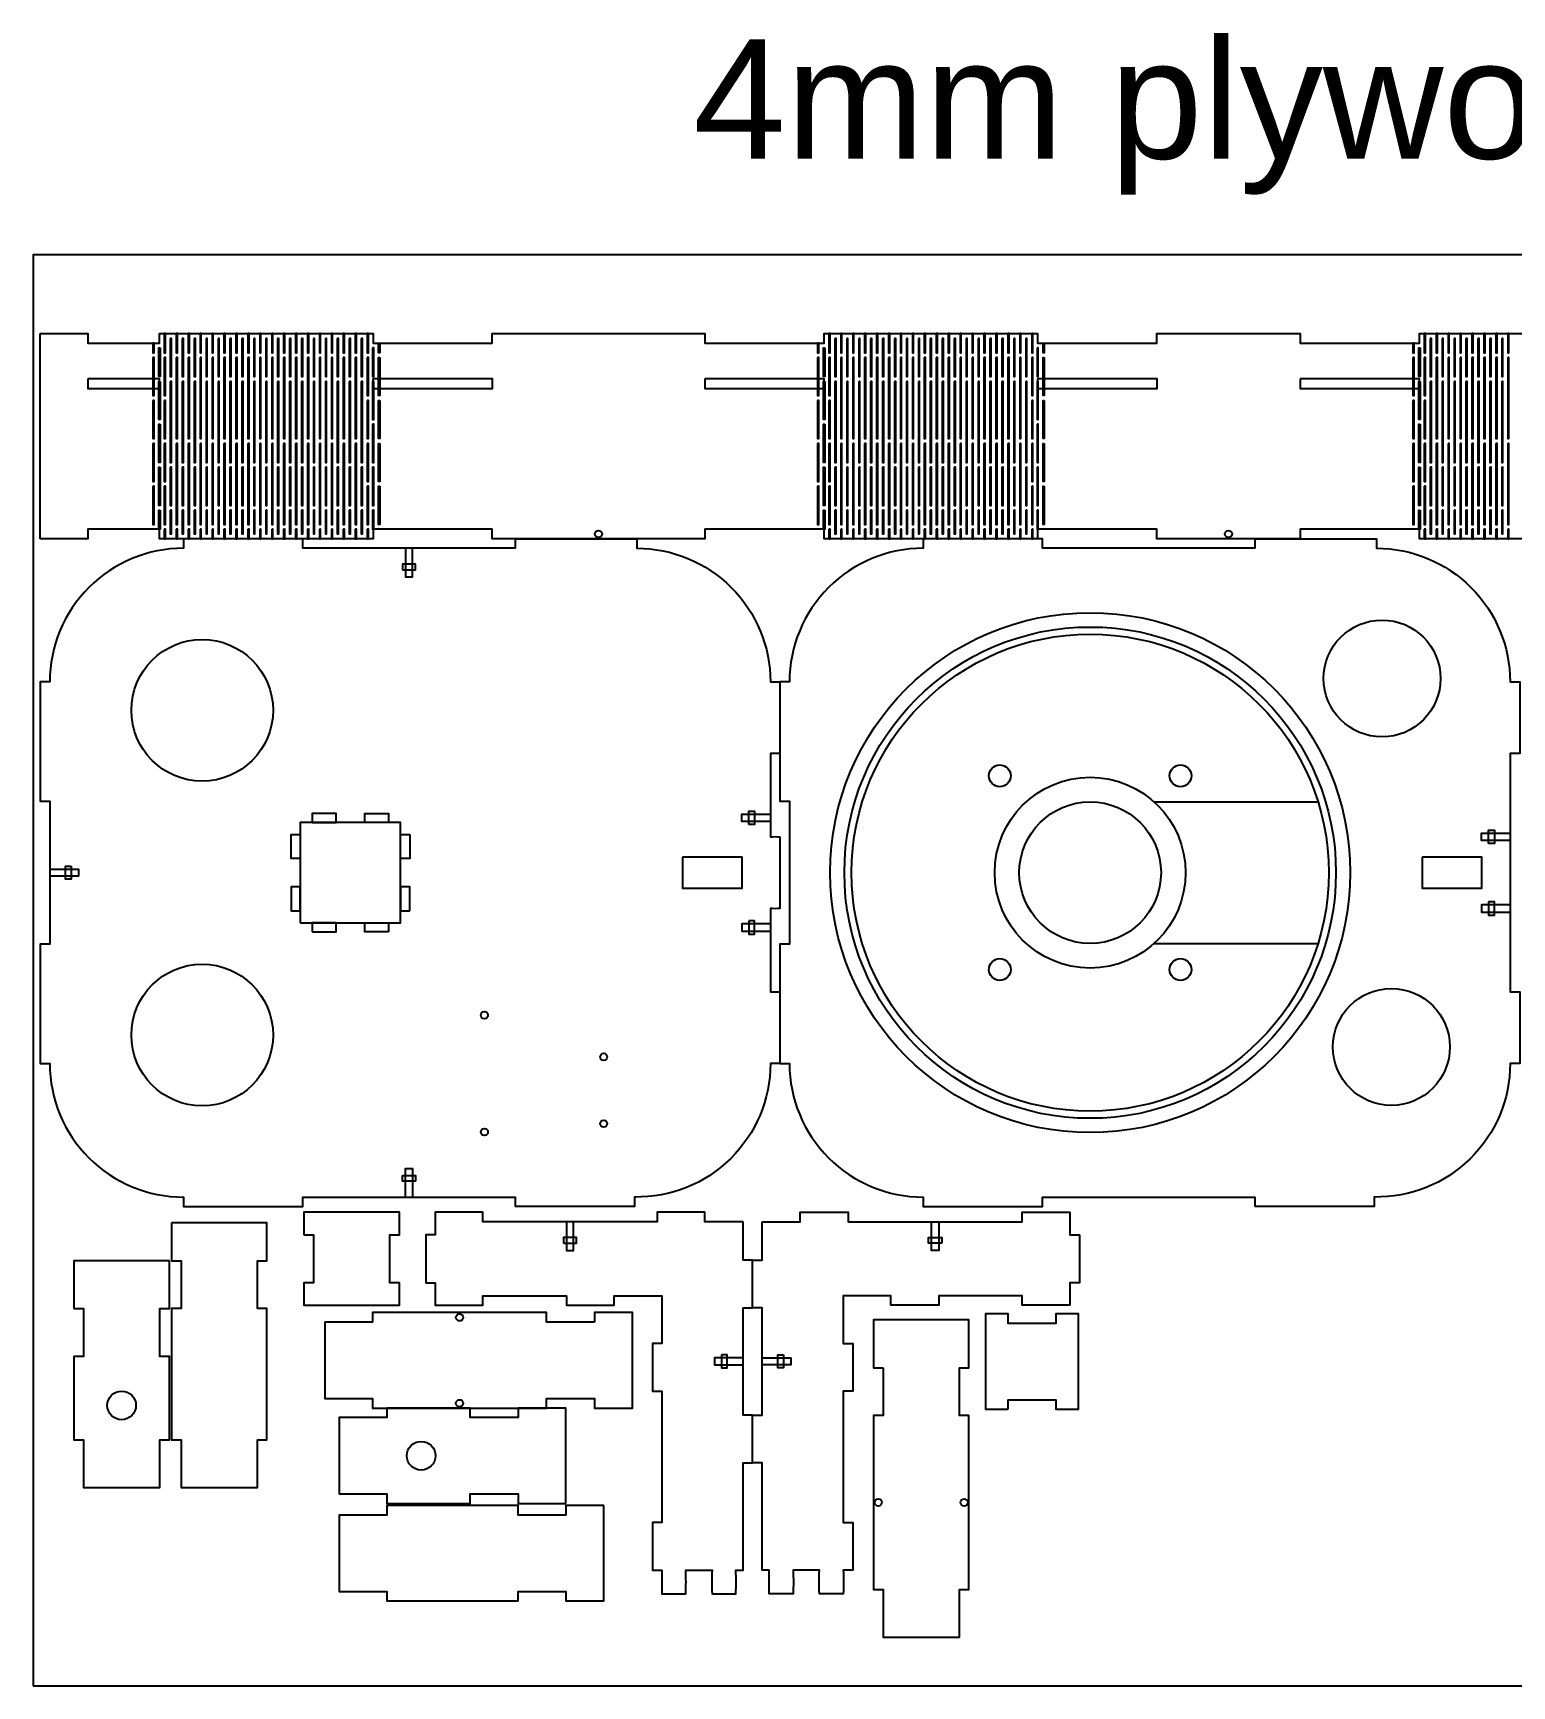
# Model space of a CAD drawing. Header units: millimetres. Extents: x 0 to 1680, y 0 to 693.
# Drawn here: x 0 to 620, y 0 to 693 of the extents above; entities that cross this region are included whole.
import ezdxf

# ---------------------------------------------------------------- set-up
doc = ezdxf.new("R2010")
doc.units = ezdxf.units.MM
doc.header["$MEASUREMENT"] = 0
for name, color, linetype, true_color in [('bendigPattern', 4, 'Continuous', 0x00ffff), ('Cut', 1, 'Continuous', 0xff0000), ('innerCut', 7, 'Continuous', 0xffffff), ('lightCut', 5, 'Continuous', 0x0000ff)]:
    doc.layers.add(name, color=color, linetype=linetype, true_color=true_color)

msp = doc.modelspace()

# ---------------------------------------------------------------- linework, layer by layer
at = {"layer": 'bendigPattern'}
for points in [[(50.25, 562.98), (50.25, 558.98), (50.75, 558.98), (50.75, 562.98)], [(55, 566.98), (55, 558.98), (55.5, 558.98), (55.5, 566.98)], [(57.5, 564.98), (57.5, 548.98), (58, 548.98), (58, 564.98)], [(60, 566.98), (60, 558.98), (60.5, 558.98), (60.5, 566.98)], [(62.5, 564.98), (62.5, 548.98), (63, 548.98), (63, 564.98)], [(65, 566.98), (65, 558.98), (65.5, 558.98), (65.5, 566.98)], [(67.5, 564.98), (67.5, 548.98), (68, 548.98), (68, 564.98)], [(70, 566.98), (70, 558.98), (70.5, 558.98), (70.5, 566.98)], [(72.5, 564.98), (72.5, 548.98), (73, 548.98), (73, 564.98)], [(75, 566.98), (75, 558.98), (75.5, 558.98), (75.5, 566.98)], [(77.5, 564.98), (77.5, 548.98), (78, 548.98), (78, 564.98)], [(80, 566.98), (80, 558.98), (80.5, 558.98), (80.5, 566.98)], [(82.5, 564.98), (82.5, 548.98), (83, 548.98), (83, 564.98)], [(85, 566.98), (85, 558.98), (85.5, 558.98), (85.5, 566.98)], [(87.5, 564.98), (87.5, 548.98), (88, 548.98), (88, 564.98)], [(90, 566.98), (90, 558.98), (90.5, 558.98), (90.5, 566.98)], [(92.5, 564.98), (92.5, 548.98), (93, 548.98), (93, 564.98)], [(95, 566.98), (95, 558.98), (95.5, 558.98), (95.5, 566.98)], [(97.5, 564.98), (97.5, 548.98), (98, 548.98), (98, 564.98)], [(100, 566.98), (100, 558.98), (100.5, 558.98), (100.5, 566.98)], [(102.5, 564.98), (102.5, 548.98), (103, 548.98), (103, 564.98)], [(105, 566.98), (105, 558.98), (105.5, 558.98), (105.5, 566.98)], [(107.5, 564.98), (107.5, 548.98), (108, 548.98), (108, 564.98)], [(110, 566.98), (110, 558.98), (110.5, 558.98), (110.5, 566.98)], [(112.5, 564.98), (112.5, 548.98), (113, 548.98), (113, 564.98)], [(115, 566.98), (115, 558.98), (115.5, 558.98), (115.5, 566.98)], [(117.5, 564.98), (117.5, 548.98), (118, 548.98), (118, 564.98)], [(120, 566.98), (120, 558.98), (120.5, 558.98), (120.5, 566.98)], [(122.5, 564.98), (122.5, 548.98), (123, 548.98), (123, 564.98)], [(125, 566.98), (125, 558.98), (125.5, 558.98), (125.5, 566.98)], [(127.5, 564.98), (127.5, 548.98), (128, 548.98), (128, 564.98)], [(130, 566.98), (130, 558.98), (130.5, 558.98), (130.5, 566.98)], [(132.5, 564.98), (132.5, 548.98), (133, 548.98), (133, 564.98)], [(135, 566.98), (135, 558.98), (135.5, 558.98), (135.5, 566.98)], [(137.5, 564.98), (137.5, 548.98), (138, 548.98), (138, 564.98)], [(140, 566.98), (140, 558.98), (140.5, 558.98), (140.5, 566.98)], [(145.25, 562.98), (145.25, 558.98), (144.75, 558.98), (144.75, 562.98)], [(328.75, 562.98), (328.75, 558.98), (329.25, 558.98), (329.25, 562.98)], [(333.5, 566.98), (333.5, 558.98), (334, 558.98), (334, 566.98)], [(336, 564.98), (336, 548.98), (336.5, 548.98), (336.5, 564.98)], [(338.5, 566.98), (338.5, 558.98), (339, 558.98), (339, 566.98)], [(341, 564.98), (341, 548.98), (341.5, 548.98), (341.5, 564.98)], [(343.5, 566.98), (343.5, 558.98), (344, 558.98), (344, 566.98)], [(346, 564.98), (346, 548.98), (346.5, 548.98), (346.5, 564.98)], [(348.5, 566.98), (348.5, 558.98), (349, 558.98), (349, 566.98)], [(351, 564.98), (351, 548.98), (351.5, 548.98), (351.5, 564.98)], [(353.5, 566.98), (353.5, 558.98), (354, 558.98), (354, 566.98)], [(356, 564.98), (356, 548.98), (356.5, 548.98), (356.5, 564.98)], [(358.5, 566.98), (358.5, 558.98), (359, 558.98), (359, 566.98)], [(361, 564.98), (361, 548.98), (361.5, 548.98), (361.5, 564.98)], [(363.5, 566.98), (363.5, 558.98), (364, 558.98), (364, 566.98)], [(366, 564.98), (366, 548.98), (366.5, 548.98), (366.5, 564.98)], [(368.5, 566.98), (368.5, 558.98), (369, 558.98), (369, 566.98)], [(371, 564.98), (371, 548.98), (371.5, 548.98), (371.5, 564.98)], [(373.5, 566.98), (373.5, 558.98), (374, 558.98), (374, 566.98)], [(376, 564.98), (376, 548.98), (376.5, 548.98), (376.5, 564.98)], [(378.5, 566.98), (378.5, 558.98), (379, 558.98), (379, 566.98)], [(381, 564.98), (381, 548.98), (381.5, 548.98), (381.5, 564.98)], [(383.5, 566.98), (383.5, 558.98), (384, 558.98), (384, 566.98)], [(386, 564.98), (386, 548.98), (386.5, 548.98), (386.5, 564.98)], [(388.5, 566.98), (388.5, 558.98), (389, 558.98), (389, 566.98)], [(391, 564.98), (391, 548.98), (391.5, 548.98), (391.5, 564.98)], [(393.5, 566.98), (393.5, 558.98), (394, 558.98), (394, 566.98)], [(396, 564.98), (396, 548.98), (396.5, 548.98), (396.5, 564.98)], [(398.5, 566.98), (398.5, 558.98), (399, 558.98), (399, 566.98)], [(401, 564.98), (401, 548.98), (401.5, 548.98), (401.5, 564.98)], [(403.5, 566.98), (403.5, 558.98), (404, 558.98), (404, 566.98)], [(406, 564.98), (406, 548.98), (406.5, 548.98), (406.5, 564.98)], [(408.5, 566.98), (408.5, 558.98), (409, 558.98), (409, 566.98)], [(411, 564.98), (411, 548.98), (411.5, 548.98), (411.5, 564.98)], [(413.5, 566.98), (413.5, 558.98), (414, 558.98), (414, 566.98)], [(416, 564.98), (416, 548.98), (416.5, 548.98), (416.5, 564.98)], [(418.5, 566.98), (418.5, 558.98), (419, 558.98), (419, 566.98)], [(423.75, 562.98), (423.75, 558.98), (423.25, 558.98), (423.25, 562.98)], [(578.25, 562.98), (578.25, 558.98), (578.75, 558.98), (578.75, 562.98)], [(583, 566.98), (583, 558.98), (583.5, 558.98), (583.5, 566.98)], [(585.5, 564.98), (585.5, 548.98), (586, 548.98), (586, 564.98)], [(588, 566.98), (588, 558.98), (588.5, 558.98), (588.5, 566.98)], [(590.5, 564.98), (590.5, 548.98), (591, 548.98), (591, 564.98)], [(593, 566.98), (593, 558.98), (593.5, 558.98), (593.5, 566.98)], [(595.5, 564.98), (595.5, 548.98), (596, 548.98), (596, 564.98)], [(598, 566.98), (598, 558.98), (598.5, 558.98), (598.5, 566.98)], [(600.5, 564.98), (600.5, 548.98), (601, 548.98), (601, 564.98)], [(603, 566.98), (603, 558.98), (603.5, 558.98), (603.5, 566.98)], [(605.5, 564.98), (605.5, 548.98), (606, 548.98), (606, 564.98)], [(608, 566.98), (608, 558.98), (608.5, 558.98), (608.5, 566.98)], [(610.5, 564.98), (610.5, 548.98), (611, 548.98), (611, 564.98)], [(613, 566.98), (613, 558.98), (613.5, 558.98), (613.5, 566.98)], [(615.5, 564.98), (615.5, 548.98), (616, 548.98), (616, 564.98)], [(618, 566.98), (618, 558.98), (618.5, 558.98), (618.5, 566.98)], [(50.25, 556.98), (50.25, 540.98), (50.75, 540.98), (50.75, 556.98)], [(53.25, 560.98), (53.25, 548.98), (52.75, 548.98), (52.75, 560.98)], [(55, 556.98), (55, 540.98), (55.5, 540.98), (55.5, 556.98)], [(60, 556.98), (60, 538.98), (60.5, 538.98), (60.5, 556.98)], [(65, 556.98), (65, 538.98), (65.5, 538.98), (65.5, 556.98)], [(70, 556.98), (70, 538.98), (70.5, 538.98), (70.5, 556.98)], [(75, 556.98), (75, 538.98), (75.5, 538.98), (75.5, 556.98)], [(80, 556.98), (80, 538.98), (80.5, 538.98), (80.5, 556.98)], [(85, 556.98), (85, 538.98), (85.5, 538.98), (85.5, 556.98)], [(90, 556.98), (90, 538.98), (90.5, 538.98), (90.5, 556.98)], [(95, 556.98), (95, 538.98), (95.5, 538.98), (95.5, 556.98)], [(100, 556.98), (100, 538.98), (100.5, 538.98), (100.5, 556.98)], [(105, 556.98), (105, 538.98), (105.5, 538.98), (105.5, 556.98)], [(110, 556.98), (110, 538.98), (110.5, 538.98), (110.5, 556.98)], [(115, 556.98), (115, 538.98), (115.5, 538.98), (115.5, 556.98)], [(120, 556.98), (120, 538.98), (120.5, 538.98), (120.5, 556.98)], [(125, 556.98), (125, 538.98), (125.5, 538.98), (125.5, 556.98)], [(130, 556.98), (130, 538.98), (130.5, 538.98), (130.5, 556.98)], [(135, 556.98), (135, 538.98), (135.5, 538.98), (135.5, 556.98)], [(140, 556.98), (140, 540.98), (140.5, 540.98), (140.5, 556.98)], [(142.25, 560.98), (142.25, 548.98), (142.75, 548.98), (142.75, 560.98)], [(145.25, 556.98), (145.25, 540.98), (144.75, 540.98), (144.75, 556.98)], [(328.75, 556.98), (328.75, 540.98), (329.25, 540.98), (329.25, 556.98)], [(331.75, 560.98), (331.75, 548.98), (331.25, 548.98), (331.25, 560.98)], [(333.5, 556.98), (333.5, 540.98), (334, 540.98), (334, 556.98)], [(338.5, 556.98), (338.5, 538.98), (339, 538.98), (339, 556.98)], [(343.5, 556.98), (343.5, 538.98), (344, 538.98), (344, 556.98)], [(348.5, 556.98), (348.5, 538.98), (349, 538.98), (349, 556.98)], [(353.5, 556.98), (353.5, 538.98), (354, 538.98), (354, 556.98)], [(358.5, 556.98), (358.5, 538.98), (359, 538.98), (359, 556.98)], [(363.5, 556.98), (363.5, 538.98), (364, 538.98), (364, 556.98)], [(368.5, 556.98), (368.5, 538.98), (369, 538.98), (369, 556.98)], [(373.5, 556.98), (373.5, 538.98), (374, 538.98), (374, 556.98)], [(378.5, 556.98), (378.5, 538.98), (379, 538.98), (379, 556.98)], [(383.5, 556.98), (383.5, 538.98), (384, 538.98), (384, 556.98)], [(388.5, 556.98), (388.5, 538.98), (389, 538.98), (389, 556.98)], [(393.5, 556.98), (393.5, 538.98), (394, 538.98), (394, 556.98)], [(398.5, 556.98), (398.5, 538.98), (399, 538.98), (399, 556.98)], [(403.5, 556.98), (403.5, 538.98), (404, 538.98), (404, 556.98)], [(408.5, 556.98), (408.5, 538.98), (409, 538.98), (409, 556.98)], [(413.5, 556.98), (413.5, 538.98), (414, 538.98), (414, 556.98)], [(418.5, 556.98), (418.5, 540.98), (419, 540.98), (419, 556.98)], [(420.75, 560.98), (420.75, 548.98), (421.25, 548.98), (421.25, 560.98)], [(423.75, 556.98), (423.75, 540.98), (423.25, 540.98), (423.25, 556.98)], [(578.25, 556.98), (578.25, 540.98), (578.75, 540.98), (578.75, 556.98)], [(581.25, 560.98), (581.25, 548.98), (580.75, 548.98), (580.75, 560.98)], [(583, 556.98), (583, 540.98), (583.5, 540.98), (583.5, 556.98)], [(588, 556.98), (588, 538.98), (588.5, 538.98), (588.5, 556.98)], [(593, 556.98), (593, 538.98), (593.5, 538.98), (593.5, 556.98)], [(598, 556.98), (598, 538.98), (598.5, 538.98), (598.5, 556.98)], [(603, 556.98), (603, 538.98), (603.5, 538.98), (603.5, 556.98)], [(608, 556.98), (608, 538.98), (608.5, 538.98), (608.5, 556.98)], [(613, 556.98), (613, 538.98), (613.5, 538.98), (613.5, 556.98)], [(618, 556.98), (618, 538.98), (618.5, 538.98), (618.5, 556.98)], [(53.25, 546.98), (53.25, 530.98), (52.75, 530.98), (52.75, 546.98)], [(57.5, 546.98), (57.5, 530.98), (58, 530.98), (58, 546.98)], [(62.5, 546.98), (62.5, 530.98), (63, 530.98), (63, 546.98)], [(67.5, 546.98), (67.5, 530.98), (68, 530.98), (68, 546.98)], [(72.5, 546.98), (72.5, 530.98), (73, 530.98), (73, 546.98)], [(77.5, 546.98), (77.5, 530.98), (78, 530.98), (78, 546.98)], [(82.5, 546.98), (82.5, 530.98), (83, 530.98), (83, 546.98)], [(87.5, 546.98), (87.5, 530.98), (88, 530.98), (88, 546.98)], [(92.5, 546.98), (92.5, 530.98), (93, 530.98), (93, 546.98)], [(97.5, 546.98), (97.5, 530.98), (98, 530.98), (98, 546.98)], [(102.5, 546.98), (102.5, 530.98), (103, 530.98), (103, 546.98)], [(107.5, 546.98), (107.5, 530.98), (108, 530.98), (108, 546.98)], [(112.5, 546.98), (112.5, 530.98), (113, 530.98), (113, 546.98)], [(117.5, 546.98), (117.5, 530.98), (118, 530.98), (118, 546.98)], [(122.5, 546.98), (122.5, 530.98), (123, 530.98), (123, 546.98)], [(127.5, 546.98), (127.5, 530.98), (128, 530.98), (128, 546.98)], [(132.5, 546.98), (132.5, 530.98), (133, 530.98), (133, 546.98)], [(137.5, 546.98), (137.5, 530.98), (138, 530.98), (138, 546.98)], [(142.25, 546.98), (142.25, 530.98), (142.75, 530.98), (142.75, 546.98)], [(331.75, 546.98), (331.75, 530.98), (331.25, 530.98), (331.25, 546.98)], [(336, 546.98), (336, 530.98), (336.5, 530.98), (336.5, 546.98)], [(341, 546.98), (341, 530.98), (341.5, 530.98), (341.5, 546.98)], [(346, 546.98), (346, 530.98), (346.5, 530.98), (346.5, 546.98)], [(351, 546.98), (351, 530.98), (351.5, 530.98), (351.5, 546.98)], [(356, 546.98), (356, 530.98), (356.5, 530.98), (356.5, 546.98)], [(361, 546.98), (361, 530.98), (361.5, 530.98), (361.5, 546.98)], [(366, 546.98), (366, 530.98), (366.5, 530.98), (366.5, 546.98)], [(371, 546.98), (371, 530.98), (371.5, 530.98), (371.5, 546.98)], [(376, 546.98), (376, 530.98), (376.5, 530.98), (376.5, 546.98)], [(381, 546.98), (381, 530.98), (381.5, 530.98), (381.5, 546.98)], [(386, 546.98), (386, 530.98), (386.5, 530.98), (386.5, 546.98)], [(391, 546.98), (391, 530.98), (391.5, 530.98), (391.5, 546.98)], [(396, 546.98), (396, 530.98), (396.5, 530.98), (396.5, 546.98)], [(401, 546.98), (401, 530.98), (401.5, 530.98), (401.5, 546.98)], [(406, 546.98), (406, 530.98), (406.5, 530.98), (406.5, 546.98)], [(411, 546.98), (411, 530.98), (411.5, 530.98), (411.5, 546.98)], [(416, 546.98), (416, 530.98), (416.5, 530.98), (416.5, 546.98)], [(420.75, 546.98), (420.75, 530.98), (421.25, 530.98), (421.25, 546.98)], [(581.25, 546.98), (581.25, 530.98), (580.75, 530.98), (580.75, 546.98)], [(585.5, 546.98), (585.5, 530.98), (586, 530.98), (586, 546.98)], [(590.5, 546.98), (590.5, 530.98), (591, 530.98), (591, 546.98)], [(595.5, 546.98), (595.5, 530.98), (596, 530.98), (596, 546.98)], [(600.5, 546.98), (600.5, 530.98), (601, 530.98), (601, 546.98)], [(605.5, 546.98), (605.5, 530.98), (606, 530.98), (606, 546.98)], [(610.5, 546.98), (610.5, 530.98), (611, 530.98), (611, 546.98)], [(615.5, 546.98), (615.5, 530.98), (616, 530.98), (616, 546.98)], [(50.25, 538.98), (50.25, 522.98), (50.75, 522.98), (50.75, 538.98)], [(55, 538.98), (55, 522.98), (55.5, 522.98), (55.5, 538.98)], [(60, 538.98), (60, 522.98), (60.5, 522.98), (60.5, 538.98)], [(65, 538.98), (65, 522.98), (65.5, 522.98), (65.5, 538.98)], [(70, 538.98), (70, 522.98), (70.5, 522.98), (70.5, 538.98)], [(75, 538.98), (75, 522.98), (75.5, 522.98), (75.5, 538.98)], [(80, 538.98), (80, 522.98), (80.5, 522.98), (80.5, 538.98)], [(85, 538.98), (85, 522.98), (85.5, 522.98), (85.5, 538.98)], [(90, 538.98), (90, 522.98), (90.5, 522.98), (90.5, 538.98)], [(95, 538.98), (95, 522.98), (95.5, 522.98), (95.5, 538.98)], [(100, 538.98), (100, 522.98), (100.5, 522.98), (100.5, 538.98)], [(105, 538.98), (105, 522.98), (105.5, 522.98), (105.5, 538.98)], [(110, 538.98), (110, 522.98), (110.5, 522.98), (110.5, 538.98)], [(115, 538.98), (115, 522.98), (115.5, 522.98), (115.5, 538.98)], [(120, 538.98), (120, 522.98), (120.5, 522.98), (120.5, 538.98)], [(125, 538.98), (125, 522.98), (125.5, 522.98), (125.5, 538.98)], [(130, 538.98), (130, 522.98), (130.5, 522.98), (130.5, 538.98)], [(135, 538.98), (135, 522.98), (135.5, 522.98), (135.5, 538.98)], [(140, 538.98), (140, 522.98), (140.5, 522.98), (140.5, 538.98)], [(145.25, 538.98), (145.25, 522.98), (144.75, 522.98), (144.75, 538.98)], [(328.75, 538.98), (328.75, 522.98), (329.25, 522.98), (329.25, 538.98)], [(333.5, 538.98), (333.5, 522.98), (334, 522.98), (334, 538.98)], [(338.5, 538.98), (338.5, 522.98), (339, 522.98), (339, 538.98)], [(343.5, 538.98), (343.5, 522.98), (344, 522.98), (344, 538.98)], [(348.5, 538.98), (348.5, 522.98), (349, 522.98), (349, 538.98)], [(353.5, 538.98), (353.5, 522.98), (354, 522.98), (354, 538.98)], [(358.5, 538.98), (358.5, 522.98), (359, 522.98), (359, 538.98)], [(363.5, 538.98), (363.5, 522.98), (364, 522.98), (364, 538.98)], [(368.5, 538.98), (368.5, 522.98), (369, 522.98), (369, 538.98)], [(373.5, 538.98), (373.5, 522.98), (374, 522.98), (374, 538.98)], [(378.5, 538.98), (378.5, 522.98), (379, 522.98), (379, 538.98)], [(383.5, 538.98), (383.5, 522.98), (384, 522.98), (384, 538.98)], [(388.5, 538.98), (388.5, 522.98), (389, 522.98), (389, 538.98)], [(393.5, 538.98), (393.5, 522.98), (394, 522.98), (394, 538.98)], [(398.5, 538.98), (398.5, 522.98), (399, 522.98), (399, 538.98)], [(403.5, 538.98), (403.5, 522.98), (404, 522.98), (404, 538.98)], [(408.5, 538.98), (408.5, 522.98), (409, 522.98), (409, 538.98)], [(413.5, 538.98), (413.5, 522.98), (414, 522.98), (414, 538.98)], [(418.5, 538.98), (418.5, 522.98), (419, 522.98), (419, 538.98)], [(423.75, 538.98), (423.75, 522.98), (423.25, 522.98), (423.25, 538.98)], [(578.25, 538.98), (578.25, 522.98), (578.75, 522.98), (578.75, 538.98)], [(583, 538.98), (583, 522.98), (583.5, 522.98), (583.5, 538.98)], [(588, 538.98), (588, 522.98), (588.5, 522.98), (588.5, 538.98)], [(593, 538.98), (593, 522.98), (593.5, 522.98), (593.5, 538.98)], [(598, 538.98), (598, 522.98), (598.5, 522.98), (598.5, 538.98)], [(603, 538.98), (603, 522.98), (603.5, 522.98), (603.5, 538.98)], [(608, 538.98), (608, 522.98), (608.5, 522.98), (608.5, 538.98)], [(613, 538.98), (613, 522.98), (613.5, 522.98), (613.5, 538.98)], [(618, 538.98), (618, 522.98), (618.5, 522.98), (618.5, 538.98)], [(53.25, 528.98), (53.25, 512.98), (52.75, 512.98), (52.75, 528.98)], [(57.5, 530.98), (57.5, 512.98), (58, 512.98), (58, 530.98)], [(62.5, 530.98), (62.5, 512.98), (63, 512.98), (63, 530.98)], [(67.5, 530.98), (67.5, 512.98), (68, 512.98), (68, 530.98)], [(72.5, 530.98), (72.5, 512.98), (73, 512.98), (73, 530.98)], [(77.5, 530.98), (77.5, 512.98), (78, 512.98), (78, 530.98)], [(82.5, 530.98), (82.5, 512.98), (83, 512.98), (83, 530.98)], [(87.5, 530.98), (87.5, 512.98), (88, 512.98), (88, 530.98)], [(92.5, 530.98), (92.5, 512.98), (93, 512.98), (93, 530.98)], [(97.5, 530.98), (97.5, 512.98), (98, 512.98), (98, 530.98)], [(102.5, 530.98), (102.5, 512.98), (103, 512.98), (103, 530.98)], [(107.5, 530.98), (107.5, 512.98), (108, 512.98), (108, 530.98)], [(112.5, 530.98), (112.5, 512.98), (113, 512.98), (113, 530.98)], [(117.5, 530.98), (117.5, 512.98), (118, 512.98), (118, 530.98)], [(122.5, 530.98), (122.5, 512.98), (123, 512.98), (123, 530.98)], [(127.5, 530.98), (127.5, 512.98), (128, 512.98), (128, 530.98)], [(132.5, 530.98), (132.5, 512.98), (133, 512.98), (133, 530.98)], [(137.5, 530.98), (137.5, 512.98), (138, 512.98), (138, 530.98)], [(142.25, 528.98), (142.25, 512.98), (142.75, 512.98), (142.75, 528.98)], [(331.75, 528.98), (331.75, 512.98), (331.25, 512.98), (331.25, 528.98)], [(336, 530.98), (336, 512.98), (336.5, 512.98), (336.5, 530.98)], [(341, 530.98), (341, 512.98), (341.5, 512.98), (341.5, 530.98)], [(346, 530.98), (346, 512.98), (346.5, 512.98), (346.5, 530.98)], [(351, 530.98), (351, 512.98), (351.5, 512.98), (351.5, 530.98)], [(356, 530.98), (356, 512.98), (356.5, 512.98), (356.5, 530.98)], [(361, 530.98), (361, 512.98), (361.5, 512.98), (361.5, 530.98)], [(366, 530.98), (366, 512.98), (366.5, 512.98), (366.5, 530.98)], [(371, 530.98), (371, 512.98), (371.5, 512.98), (371.5, 530.98)], [(376, 530.98), (376, 512.98), (376.5, 512.98), (376.5, 530.98)], [(381, 530.98), (381, 512.98), (381.5, 512.98), (381.5, 530.98)], [(386, 530.98), (386, 512.98), (386.5, 512.98), (386.5, 530.98)], [(391, 530.98), (391, 512.98), (391.5, 512.98), (391.5, 530.98)], [(396, 530.98), (396, 512.98), (396.5, 512.98), (396.5, 530.98)], [(401, 530.98), (401, 512.98), (401.5, 512.98), (401.5, 530.98)], [(406, 530.98), (406, 512.98), (406.5, 512.98), (406.5, 530.98)], [(411, 530.98), (411, 512.98), (411.5, 512.98), (411.5, 530.98)], [(416, 530.98), (416, 512.98), (416.5, 512.98), (416.5, 530.98)], [(420.75, 528.98), (420.75, 512.98), (421.25, 512.98), (421.25, 528.98)], [(581.25, 528.98), (581.25, 512.98), (580.75, 512.98), (580.75, 528.98)], [(585.5, 530.98), (585.5, 512.98), (586, 512.98), (586, 530.98)], [(590.5, 530.98), (590.5, 512.98), (591, 512.98), (591, 530.98)], [(595.5, 530.98), (595.5, 512.98), (596, 512.98), (596, 530.98)], [(600.5, 530.98), (600.5, 512.98), (601, 512.98), (601, 530.98)], [(605.5, 530.98), (605.5, 512.98), (606, 512.98), (606, 530.98)], [(610.5, 530.98), (610.5, 512.98), (611, 512.98), (611, 530.98)], [(615.5, 530.98), (615.5, 512.98), (616, 512.98), (616, 530.98)], [(50.25, 520.98), (50.25, 504.98), (50.75, 504.98), (50.75, 520.98)], [(55, 520.98), (55, 504.98), (55.5, 504.98), (55.5, 520.98)], [(60, 520.98), (60, 502.98), (60.5, 502.98), (60.5, 520.98)], [(65, 520.98), (65, 502.98), (65.5, 502.98), (65.5, 520.98)], [(70, 520.98), (70, 502.98), (70.5, 502.98), (70.5, 520.98)], [(75, 520.98), (75, 502.98), (75.5, 502.98), (75.5, 520.98)], [(80, 520.98), (80, 502.98), (80.5, 502.98), (80.5, 520.98)], [(85, 520.98), (85, 502.98), (85.5, 502.98), (85.5, 520.98)], [(90, 520.98), (90, 502.98), (90.5, 502.98), (90.5, 520.98)], [(95, 520.98), (95, 502.98), (95.5, 502.98), (95.5, 520.98)], [(100, 520.98), (100, 502.98), (100.5, 502.98), (100.5, 520.98)], [(105, 520.98), (105, 502.98), (105.5, 502.98), (105.5, 520.98)], [(110, 520.98), (110, 502.98), (110.5, 502.98), (110.5, 520.98)], [(115, 520.98), (115, 502.98), (115.5, 502.98), (115.5, 520.98)], [(120, 520.98), (120, 502.98), (120.5, 502.98), (120.5, 520.98)], [(125, 520.98), (125, 502.98), (125.5, 502.98), (125.5, 520.98)], [(130, 520.98), (130, 502.98), (130.5, 502.98), (130.5, 520.98)], [(135, 520.98), (135, 502.98), (135.5, 502.98), (135.5, 520.98)], [(140, 520.98), (140, 504.98), (140.5, 504.98), (140.5, 520.98)], [(145.25, 520.98), (145.25, 504.98), (144.75, 504.98), (144.75, 520.98)], [(328.75, 520.98), (328.75, 504.98), (329.25, 504.98), (329.25, 520.98)], [(333.5, 520.98), (333.5, 504.98), (334, 504.98), (334, 520.98)], [(338.5, 520.98), (338.5, 502.98), (339, 502.98), (339, 520.98)], [(343.5, 520.98), (343.5, 502.98), (344, 502.98), (344, 520.98)], [(348.5, 520.98), (348.5, 502.98), (349, 502.98), (349, 520.98)], [(353.5, 520.98), (353.5, 502.98), (354, 502.98), (354, 520.98)], [(358.5, 520.98), (358.5, 502.98), (359, 502.98), (359, 520.98)], [(363.5, 520.98), (363.5, 502.98), (364, 502.98), (364, 520.98)], [(368.5, 520.98), (368.5, 502.98), (369, 502.98), (369, 520.98)], [(373.5, 520.98), (373.5, 502.98), (374, 502.98), (374, 520.98)], [(378.5, 520.98), (378.5, 502.98), (379, 502.98), (379, 520.98)], [(383.5, 520.98), (383.5, 502.98), (384, 502.98), (384, 520.98)], [(388.5, 520.98), (388.5, 502.98), (389, 502.98), (389, 520.98)], [(393.5, 520.98), (393.5, 502.98), (394, 502.98), (394, 520.98)], [(398.5, 520.98), (398.5, 502.98), (399, 502.98), (399, 520.98)], [(403.5, 520.98), (403.5, 502.98), (404, 502.98), (404, 520.98)], [(408.5, 520.98), (408.5, 502.98), (409, 502.98), (409, 520.98)], [(413.5, 520.98), (413.5, 502.98), (414, 502.98), (414, 520.98)], [(418.5, 520.98), (418.5, 504.98), (419, 504.98), (419, 520.98)], [(423.75, 520.98), (423.75, 504.98), (423.25, 504.98), (423.25, 520.98)], [(578.25, 520.98), (578.25, 504.98), (578.75, 504.98), (578.75, 520.98)], [(583, 520.98), (583, 504.98), (583.5, 504.98), (583.5, 520.98)], [(588, 520.98), (588, 502.98), (588.5, 502.98), (588.5, 520.98)], [(593, 520.98), (593, 502.98), (593.5, 502.98), (593.5, 520.98)], [(598, 520.98), (598, 502.98), (598.5, 502.98), (598.5, 520.98)], [(603, 520.98), (603, 502.98), (603.5, 502.98), (603.5, 520.98)], [(608, 520.98), (608, 502.98), (608.5, 502.98), (608.5, 520.98)], [(613, 520.98), (613, 502.98), (613.5, 502.98), (613.5, 520.98)], [(618, 520.98), (618, 502.98), (618.5, 502.98), (618.5, 520.98)], [(53.25, 510.98), (53.25, 494.98), (52.75, 494.98), (52.75, 510.98)], [(57.5, 510.98), (57.5, 494.98), (58, 494.98), (58, 510.98)], [(62.5, 510.98), (62.5, 494.98), (63, 494.98), (63, 510.98)], [(67.5, 510.98), (67.5, 494.98), (68, 494.98), (68, 510.98)], [(72.5, 510.98), (72.5, 494.98), (73, 494.98), (73, 510.98)], [(77.5, 510.98), (77.5, 494.98), (78, 494.98), (78, 510.98)], [(82.5, 510.98), (82.5, 494.98), (83, 494.98), (83, 510.98)], [(87.5, 510.98), (87.5, 494.98), (88, 494.98), (88, 510.98)], [(92.5, 510.98), (92.5, 494.98), (93, 494.98), (93, 510.98)], [(97.5, 510.98), (97.5, 494.98), (98, 494.98), (98, 510.98)], [(102.5, 510.98), (102.5, 494.98), (103, 494.98), (103, 510.98)], [(107.5, 510.98), (107.5, 494.98), (108, 494.98), (108, 510.98)], [(112.5, 510.98), (112.5, 494.98), (113, 494.98), (113, 510.98)], [(117.5, 510.98), (117.5, 494.98), (118, 494.98), (118, 510.98)], [(122.5, 510.98), (122.5, 494.98), (123, 494.98), (123, 510.98)], [(127.5, 510.98), (127.5, 494.98), (128, 494.98), (128, 510.98)], [(132.5, 510.98), (132.5, 494.98), (133, 494.98), (133, 510.98)], [(137.5, 510.98), (137.5, 494.98), (138, 494.98), (138, 510.98)], [(142.25, 510.98), (142.25, 494.98), (142.75, 494.98), (142.75, 510.98)], [(331.75, 510.98), (331.75, 494.98), (331.25, 494.98), (331.25, 510.98)], [(336, 510.98), (336, 494.98), (336.5, 494.98), (336.5, 510.98)], [(341, 510.98), (341, 494.98), (341.5, 494.98), (341.5, 510.98)], [(346, 510.98), (346, 494.98), (346.5, 494.98), (346.5, 510.98)], [(351, 510.98), (351, 494.98), (351.5, 494.98), (351.5, 510.98)], [(356, 510.98), (356, 494.98), (356.5, 494.98), (356.5, 510.98)], [(361, 510.98), (361, 494.98), (361.5, 494.98), (361.5, 510.98)], [(366, 510.98), (366, 494.98), (366.5, 494.98), (366.5, 510.98)], [(371, 510.98), (371, 494.98), (371.5, 494.98), (371.5, 510.98)], [(376, 510.98), (376, 494.98), (376.5, 494.98), (376.5, 510.98)], [(381, 510.98), (381, 494.98), (381.5, 494.98), (381.5, 510.98)], [(386, 510.98), (386, 494.98), (386.5, 494.98), (386.5, 510.98)], [(391, 510.98), (391, 494.98), (391.5, 494.98), (391.5, 510.98)], [(396, 510.98), (396, 494.98), (396.5, 494.98), (396.5, 510.98)], [(401, 510.98), (401, 494.98), (401.5, 494.98), (401.5, 510.98)], [(406, 510.98), (406, 494.98), (406.5, 494.98), (406.5, 510.98)], [(411, 510.98), (411, 494.98), (411.5, 494.98), (411.5, 510.98)], [(416, 510.98), (416, 494.98), (416.5, 494.98), (416.5, 510.98)], [(420.75, 510.98), (420.75, 494.98), (421.25, 494.98), (421.25, 510.98)], [(581.25, 510.98), (581.25, 494.98), (580.75, 494.98), (580.75, 510.98)], [(585.5, 510.98), (585.5, 494.98), (586, 494.98), (586, 510.98)], [(590.5, 510.98), (590.5, 494.98), (591, 494.98), (591, 510.98)], [(595.5, 510.98), (595.5, 494.98), (596, 494.98), (596, 510.98)], [(600.5, 510.98), (600.5, 494.98), (601, 494.98), (601, 510.98)], [(605.5, 510.98), (605.5, 494.98), (606, 494.98), (606, 510.98)], [(610.5, 510.98), (610.5, 494.98), (611, 494.98), (611, 510.98)], [(615.5, 510.98), (615.5, 494.98), (616, 494.98), (616, 510.98)], [(50.25, 502.98), (50.25, 486.98), (50.75, 486.98), (50.75, 502.98)], [(55, 502.98), (55, 486.98), (55.5, 486.98), (55.5, 502.98)], [(60, 502.98), (60, 486.98), (60.5, 486.98), (60.5, 502.98)], [(65, 502.98), (65, 486.98), (65.5, 486.98), (65.5, 502.98)], [(70, 502.98), (70, 486.98), (70.5, 486.98), (70.5, 502.98)], [(75, 502.98), (75, 486.98), (75.5, 486.98), (75.5, 502.98)], [(80, 502.98), (80, 486.98), (80.5, 486.98), (80.5, 502.98)], [(85, 502.98), (85, 486.98), (85.5, 486.98), (85.5, 502.98)], [(90, 502.98), (90, 486.98), (90.5, 486.98), (90.5, 502.98)], [(95, 502.98), (95, 486.98), (95.5, 486.98), (95.5, 502.98)], [(100, 502.98), (100, 486.98), (100.5, 486.98), (100.5, 502.98)], [(105, 502.98), (105, 486.98), (105.5, 486.98), (105.5, 502.98)], [(110, 502.98), (110, 486.98), (110.5, 486.98), (110.5, 502.98)], [(115, 502.98), (115, 486.98), (115.5, 486.98), (115.5, 502.98)], [(120, 502.98), (120, 486.98), (120.5, 486.98), (120.5, 502.98)], [(125, 502.98), (125, 486.98), (125.5, 486.98), (125.5, 502.98)], [(130, 502.98), (130, 486.98), (130.5, 486.98), (130.5, 502.98)], [(135, 502.98), (135, 486.98), (135.5, 486.98), (135.5, 502.98)], [(140, 502.98), (140, 486.98), (140.5, 486.98), (140.5, 502.98)], [(145.25, 502.98), (145.25, 486.98), (144.75, 486.98), (144.75, 502.98)], [(328.75, 502.98), (328.75, 486.98), (329.25, 486.98), (329.25, 502.98)], [(333.5, 502.98), (333.5, 486.98), (334, 486.98), (334, 502.98)], [(338.5, 502.98), (338.5, 486.98), (339, 486.98), (339, 502.98)], [(343.5, 502.98), (343.5, 486.98), (344, 486.98), (344, 502.98)], [(348.5, 502.98), (348.5, 486.98), (349, 486.98), (349, 502.98)], [(353.5, 502.98), (353.5, 486.98), (354, 486.98), (354, 502.98)], [(358.5, 502.98), (358.5, 486.98), (359, 486.98), (359, 502.98)], [(363.5, 502.98), (363.5, 486.98), (364, 486.98), (364, 502.98)], [(368.5, 502.98), (368.5, 486.98), (369, 486.98), (369, 502.98)], [(373.5, 502.98), (373.5, 486.98), (374, 486.98), (374, 502.98)], [(378.5, 502.98), (378.5, 486.98), (379, 486.98), (379, 502.98)], [(383.5, 502.98), (383.5, 486.98), (384, 486.98), (384, 502.98)], [(388.5, 502.98), (388.5, 486.98), (389, 486.98), (389, 502.98)], [(393.5, 502.98), (393.5, 486.98), (394, 486.98), (394, 502.98)], [(398.5, 502.98), (398.5, 486.98), (399, 486.98), (399, 502.98)], [(403.5, 502.98), (403.5, 486.98), (404, 486.98), (404, 502.98)], [(408.5, 502.98), (408.5, 486.98), (409, 486.98), (409, 502.98)], [(413.5, 502.98), (413.5, 486.98), (414, 486.98), (414, 502.98)], [(418.5, 502.98), (418.5, 486.98), (419, 486.98), (419, 502.98)], [(423.75, 502.98), (423.75, 486.98), (423.25, 486.98), (423.25, 502.98)], [(578.25, 502.98), (578.25, 486.98), (578.75, 486.98), (578.75, 502.98)], [(583, 502.98), (583, 486.98), (583.5, 486.98), (583.5, 502.98)], [(588, 502.98), (588, 486.98), (588.5, 486.98), (588.5, 502.98)], [(593, 502.98), (593, 486.98), (593.5, 486.98), (593.5, 502.98)], [(598, 502.98), (598, 486.98), (598.5, 486.98), (598.5, 502.98)], [(603, 502.98), (603, 486.98), (603.5, 486.98), (603.5, 502.98)], [(608, 502.98), (608, 486.98), (608.5, 486.98), (608.5, 502.98)], [(613, 502.98), (613, 486.98), (613.5, 486.98), (613.5, 502.98)], [(618, 502.98), (618, 486.98), (618.5, 486.98), (618.5, 502.98)], [(53.25, 492.98), (53.25, 484.98), (52.75, 484.98), (52.75, 492.98)], [(57.5, 492.98), (57.5, 482.98), (58, 482.98), (58, 492.98)], [(62.5, 492.98), (62.5, 482.98), (63, 482.98), (63, 492.98)], [(67.5, 492.98), (67.5, 482.98), (68, 482.98), (68, 492.98)], [(72.5, 492.98), (72.5, 482.98), (73, 482.98), (73, 492.98)], [(77.5, 492.98), (77.5, 482.98), (78, 482.98), (78, 492.98)], [(82.5, 492.98), (82.5, 482.98), (83, 482.98), (83, 492.98)], [(87.5, 492.98), (87.5, 482.98), (88, 482.98), (88, 492.98)], [(92.5, 492.98), (92.5, 482.98), (93, 482.98), (93, 492.98)], [(97.5, 492.98), (97.5, 482.98), (98, 482.98), (98, 492.98)], [(102.5, 492.98), (102.5, 482.98), (103, 482.98), (103, 492.98)], [(107.5, 492.98), (107.5, 482.98), (108, 482.98), (108, 492.98)], [(112.5, 492.98), (112.5, 482.98), (113, 482.98), (113, 492.98)], [(117.5, 492.98), (117.5, 482.98), (118, 482.98), (118, 492.98)], [(122.5, 492.98), (122.5, 482.98), (123, 482.98), (123, 492.98)], [(127.5, 492.98), (127.5, 482.98), (128, 482.98), (128, 492.98)], [(132.5, 492.98), (132.5, 482.98), (133, 482.98), (133, 492.98)], [(137.5, 492.98), (137.5, 482.98), (138, 482.98), (138, 492.98)], [(142.25, 492.98), (142.25, 484.98), (142.75, 484.98), (142.75, 492.98)], [(331.75, 492.98), (331.75, 484.98), (331.25, 484.98), (331.25, 492.98)], [(336, 492.98), (336, 482.98), (336.5, 482.98), (336.5, 492.98)], [(341, 492.98), (341, 482.98), (341.5, 482.98), (341.5, 492.98)], [(346, 492.98), (346, 482.98), (346.5, 482.98), (346.5, 492.98)], [(351, 492.98), (351, 482.98), (351.5, 482.98), (351.5, 492.98)], [(356, 492.98), (356, 482.98), (356.5, 482.98), (356.5, 492.98)], [(361, 492.98), (361, 482.98), (361.5, 482.98), (361.5, 492.98)], [(366, 492.98), (366, 482.98), (366.5, 482.98), (366.5, 492.98)], [(371, 492.98), (371, 482.98), (371.5, 482.98), (371.5, 492.98)], [(376, 492.98), (376, 482.98), (376.5, 482.98), (376.5, 492.98)], [(381, 492.98), (381, 482.98), (381.5, 482.98), (381.5, 492.98)], [(386, 492.98), (386, 482.98), (386.5, 482.98), (386.5, 492.98)], [(391, 492.98), (391, 482.98), (391.5, 482.98), (391.5, 492.98)], [(396, 492.98), (396, 482.98), (396.5, 482.98), (396.5, 492.98)], [(401, 492.98), (401, 482.98), (401.5, 482.98), (401.5, 492.98)], [(406, 492.98), (406, 482.98), (406.5, 482.98), (406.5, 492.98)], [(411, 492.98), (411, 482.98), (411.5, 482.98), (411.5, 492.98)], [(416, 492.98), (416, 482.98), (416.5, 482.98), (416.5, 492.98)], [(420.75, 492.98), (420.75, 484.98), (421.25, 484.98), (421.25, 492.98)], [(581.25, 492.98), (581.25, 484.98), (580.75, 484.98), (580.75, 492.98)], [(585.5, 492.98), (585.5, 482.98), (586, 482.98), (586, 492.98)], [(590.5, 492.98), (590.5, 482.98), (591, 482.98), (591, 492.98)], [(595.5, 492.98), (595.5, 482.98), (596, 482.98), (596, 492.98)], [(600.5, 492.98), (600.5, 482.98), (601, 482.98), (601, 492.98)], [(605.5, 492.98), (605.5, 482.98), (606, 482.98), (606, 492.98)], [(610.5, 492.98), (610.5, 482.98), (611, 482.98), (611, 492.98)], [(615.5, 492.98), (615.5, 482.98), (616, 482.98), (616, 492.98)], [(55, 484.98), (55, 480.98), (55.5, 480.98), (55.5, 484.98)], [(60, 484.98), (60, 480.98), (60.5, 480.98), (60.5, 484.98)], [(65, 484.98), (65, 480.98), (65.5, 480.98), (65.5, 484.98)], [(70, 484.98), (70, 480.98), (70.5, 480.98), (70.5, 484.98)], [(75, 484.98), (75, 480.98), (75.5, 480.98), (75.5, 484.98)], [(80, 484.98), (80, 480.98), (80.5, 480.98), (80.5, 484.98)], [(85, 484.98), (85, 480.98), (85.5, 480.98), (85.5, 484.98)], [(90, 484.98), (90, 480.98), (90.5, 480.98), (90.5, 484.98)], [(95, 484.98), (95, 480.98), (95.5, 480.98), (95.5, 484.98)], [(100, 484.98), (100, 480.98), (100.5, 480.98), (100.5, 484.98)], [(105, 484.98), (105, 480.98), (105.5, 480.98), (105.5, 484.98)], [(110, 484.98), (110, 480.98), (110.5, 480.98), (110.5, 484.98)], [(115, 484.98), (115, 480.98), (115.5, 480.98), (115.5, 484.98)], [(120, 484.98), (120, 480.98), (120.5, 480.98), (120.5, 484.98)], [(125, 484.98), (125, 480.98), (125.5, 480.98), (125.5, 484.98)], [(130, 484.98), (130, 480.98), (130.5, 480.98), (130.5, 484.98)], [(135, 484.98), (135, 480.98), (135.5, 480.98), (135.5, 484.98)], [(140, 484.98), (140, 480.98), (140.5, 480.98), (140.5, 484.98)], [(333.5, 484.98), (333.5, 480.98), (334, 480.98), (334, 484.98)], [(338.5, 484.98), (338.5, 480.98), (339, 480.98), (339, 484.98)], [(343.5, 484.98), (343.5, 480.98), (344, 480.98), (344, 484.98)], [(348.5, 484.98), (348.5, 480.98), (349, 480.98), (349, 484.98)], [(353.5, 484.98), (353.5, 480.98), (354, 480.98), (354, 484.98)], [(358.5, 484.98), (358.5, 480.98), (359, 480.98), (359, 484.98)], [(363.5, 484.98), (363.5, 480.98), (364, 480.98), (364, 484.98)], [(368.5, 484.98), (368.5, 480.98), (369, 480.98), (369, 484.98)], [(373.5, 484.98), (373.5, 480.98), (374, 480.98), (374, 484.98)], [(378.5, 484.98), (378.5, 480.98), (379, 480.98), (379, 484.98)], [(383.5, 484.98), (383.5, 480.98), (384, 480.98), (384, 484.98)], [(388.5, 484.98), (388.5, 480.98), (389, 480.98), (389, 484.98)], [(393.5, 484.98), (393.5, 480.98), (394, 480.98), (394, 484.98)], [(398.5, 484.98), (398.5, 480.98), (399, 480.98), (399, 484.98)], [(403.5, 484.98), (403.5, 480.98), (404, 480.98), (404, 484.98)], [(408.5, 484.98), (408.5, 480.98), (409, 480.98), (409, 484.98)], [(413.5, 484.98), (413.5, 480.98), (414, 480.98), (414, 484.98)], [(418.5, 484.98), (418.5, 480.98), (419, 480.98), (419, 484.98)], [(583, 484.98), (583, 480.98), (583.5, 480.98), (583.5, 484.98)], [(588, 484.98), (588, 480.98), (588.5, 480.98), (588.5, 484.98)], [(593, 484.98), (593, 480.98), (593.5, 480.98), (593.5, 484.98)], [(598, 484.98), (598, 480.98), (598.5, 480.98), (598.5, 484.98)], [(603, 484.98), (603, 480.98), (603.5, 480.98), (603.5, 484.98)], [(608, 484.98), (608, 480.98), (608.5, 480.98), (608.5, 484.98)], [(613, 484.98), (613, 480.98), (613.5, 480.98), (613.5, 484.98)], [(618, 484.98), (618, 480.98), (618.5, 480.98), (618.5, 484.98)]]:
    msp.add_lwpolyline(points, close=True, dxfattribs=at)
at = {"layer": 'Cut'}
for p, q in [((3, 480.98), (3, 566.98)), ((252, 200.98), (202.07, 200.98)), ((562, 200.98), (512.07, 200.98))]:
    msp.add_line(p, q, dxfattribs=at)
for points in [[(3, 566.98), (23, 566.98), (23, 562.98), (53, 562.98), (53, 566.98), (142.5, 566.98), (142.5, 562.98), (192.44, 562.98), (192.44, 566.99), (281.5, 566.98), (281.5, 562.98), (331.5, 562.98), (331.5, 566.98), (421, 566.98), (421, 562.98), (471, 562.98), (471, 566.98), (531, 566.98), (531, 562.98), (581, 562.98), (581, 566.98), (670.5, 566.98)], [(670.5, 480.98), (581, 480.98), (581, 484.98), (531, 484.98), (531, 480.98), (471, 480.98), (471, 484.98), (421, 484.98), (421, 480.98), (331.5, 480.98), (331.5, 484.98), (281.5, 484.98), (281.5, 480.98), (192.44, 480.97), (192.44, 484.98), (142.5, 484.98), (142.5, 480.98), (53, 480.98), (53, 484.98), (23, 484.98), (23, 480.98), (3, 480.98)]]:
    msp.add_lwpolyline(points, dxfattribs=at)
for points in [[(202.07, 480.97), (202.07, 476.97), (113, 476.98), (113, 480.98), (63, 480.98), (63, 476.98, 0.414214), (7, 420.98), (3, 420.98), (3, 370.98), (7, 370.98), (7, 310.98), (3, 310.98), (3, 260.98), (7, 260.98, 0.414214), (63, 204.98), (63, 200.98), (113, 200.98), (113, 204.98), (202.07, 204.99), (202.07, 200.99)], [(202.07, 480.98), (253, 480.98), (253, 476.98, -0.414214), (309, 420.98), (313, 420.98), (313, 390.98), (309, 390.98), (309, 355.98, -0.05), (313, 355.98), (313, 325.98, -0.05), (309, 325.98), (309, 290.98), (313, 290.98), (313, 260.98), (309, 260.98, -0.419104), (252.07, 204.99), (252.07, 200.99, -0.000278), (252, 200.99)], [(512.07, 480.97), (512.07, 476.97), (423, 476.98), (423, 480.98), (373, 480.98), (373, 476.98, 0.414214), (317, 420.98), (313, 420.98), (313, 370.98), (317, 370.98), (317, 310.98), (313, 310.98), (313, 260.98), (317, 260.98, 0.414214), (373, 204.98), (373, 200.98), (423, 200.98), (423, 204.98), (512.07, 204.99), (512.07, 200.99)], [(512.07, 480.98), (563, 480.98), (563, 476.98, -0.414214), (619, 420.98), (623, 420.98), (623, 390.98), (619, 390.98), (619, 290.98), (623, 290.98), (623, 260.98), (619, 260.98, -0.419104), (562.07, 204.99), (562.07, 200.99, -0.000278), (562, 200.99)]]:
    msp.add_lwpolyline(points, format="xyb", dxfattribs=at)
for points in [[(58, 194.19), (58, 178.19), (62, 178.19), (62, 158.19), (58, 158.19), (58, 103.19), (62, 103.19), (62, 83.19), (94, 83.19), (94, 103.19), (98, 103.19), (98, 158.19), (94, 158.19), (94, 178.19), (98, 178.19), (98, 194.19)], [(113.51, 189.08), (117.51, 189.08), (117.51, 169.08), (113.51, 169.08), (113.51, 159.58), (153.51, 159.58), (153.51, 169.08), (149.51, 169.08), (149.51, 189.08), (153.51, 189.08), (153.51, 198.58), (113.51, 198.58)], [(57.12, 178.19), (17.12, 178.19), (17.12, 158.19), (21.12, 158.19), (21.12, 138.19), (17.12, 138.19), (17.12, 103.19), (21.12, 103.19), (21.12, 83.19), (53.12, 83.19), (53.12, 103.19), (57.12, 103.19), (57.12, 138.19), (53.12, 138.19), (53.12, 158.19), (57.12, 158.19)], [(235.23, 152.51), (215.23, 152.51), (215.23, 156.51), (142.23, 156.51), (142.23, 152.51), (122.23, 152.51), (122.23, 120.51), (142.23, 120.51), (142.23, 116.51), (215.23, 116.51), (215.23, 120.51), (235.23, 120.51), (235.23, 116.51), (251.23, 116.51), (251.23, 156.51), (235.23, 156.51)], [(356.21, 133.43), (356.21, 113.43), (352.21, 113.43), (352.21, 40.43), (356.21, 40.43), (356.21, 20.43), (388.21, 20.43), (388.21, 40.43), (392.21, 40.43), (392.21, 113.43), (388.21, 113.43), (388.21, 133.43), (392.21, 133.43), (392.21, 153.43), (352.21, 153.43), (352.21, 133.43)], [(408.58, 116.01), (408.58, 120.01), (428.58, 120.01), (428.58, 116.01), (438.08, 116.01), (438.08, 156.01), (428.58, 156.01), (428.58, 152.01), (408.58, 152.01), (408.58, 156.01), (399.08, 156.01), (399.08, 116.01)], [(223.23, 76.51), (223.23, 116.51), (203.23, 116.51), (203.23, 112.51), (183.23, 112.51), (183.23, 116.51), (148.23, 116.51), (148.23, 112.51), (128.23, 112.51), (128.23, 80.51), (148.23, 80.51), (148.23, 76.51), (183.23, 76.51), (183.23, 80.51), (203.23, 80.51), (203.23, 76.51)], [(239.23, 75.63), (223.23, 75.63), (223.23, 71.63), (203.23, 71.63), (203.23, 75.63), (148.23, 75.63), (148.23, 71.63), (128.23, 71.63), (128.23, 39.63), (148.23, 39.63), (148.23, 35.63), (203.23, 35.63), (203.23, 39.63), (223.23, 39.63), (223.23, 35.63), (239.23, 35.63)]]:
    msp.add_lwpolyline(points, close=True, dxfattribs=at)
for points in [[(297.53, 194.58), (281.53, 194.58), (281.53, 198.58), (261.53, 198.58), (261.53, 194.58), (188.53, 194.58), (188.53, 198.58), (168.53, 198.58), (168.53, 189.08), (164.53, 189.08), (164.53, 169.08), (168.53, 169.08), (168.53, 159.58), (188.53, 159.58), (188.53, 163.58), (223.53, 163.58), (223.53, 159.58), (243.53, 159.58), (243.53, 163.58), (263.53, 163.58), (263.53, 143.58), (259.53, 143.58), (259.53, 123.58), (263.53, 123.58), (263.53, 68.58), (259.53, 68.58), (259.53, 48.58), (263.53, 48.58, 0.02), (263.53, 38.58), (273.53, 38.58, 0.02), (273.53, 48.58), (284.53, 48.58, 0.02), (284.53, 38.58), (294.53, 38.58, 0.02), (294.53, 48.58), (297.53, 48.58), (297.53, 93.58), (301.53, 93.58), (301.53, 113.58), (297.53, 113.58), (297.53, 158.58), (301.53, 158.58), (301.53, 178.58), (297.53, 178.58)], [(305.53, 194.58), (321.53, 194.58), (321.53, 198.58), (341.53, 198.58), (341.53, 194.58), (414.53, 194.58), (414.53, 198.58), (434.53, 198.58), (434.53, 189.08), (438.53, 189.08), (438.53, 169.08), (434.53, 169.08), (434.53, 159.58), (414.53, 159.58), (414.53, 163.58), (379.53, 163.58), (379.53, 159.58), (359.53, 159.58), (359.53, 163.58), (339.53, 163.58), (339.53, 143.58), (343.53, 143.58), (343.53, 123.58), (339.53, 123.58), (339.53, 68.58), (343.53, 68.58), (343.53, 48.58), (339.53, 48.58, -0.02), (339.53, 38.58), (329.53, 38.58, -0.02), (329.53, 48.58), (318.53, 48.58, -0.02), (318.53, 38.58), (308.53, 38.58, -0.02), (308.53, 48.58), (305.53, 48.58), (305.53, 93.58), (301.53, 93.58), (301.53, 113.58), (305.53, 113.58), (305.53, 158.58), (301.53, 158.58), (301.53, 178.58), (305.53, 178.58)]]:
    msp.add_lwpolyline(points, format="xyb", close=True, dxfattribs=at)
at = {"layer": 'innerCut'}
for points in [[(0, 0), (1000, 0), (1000, 600), (0, 600)], [(22.95, 547.98), (22.95, 543.98), (53.05, 543.98), (53.05, 547.98)], [(142.45, 547.98), (142.45, 543.97), (192.49, 543.97), (192.49, 547.98)], [(281.45, 547.98), (281.45, 543.98), (331.55, 543.98), (331.55, 547.98)], [(420.95, 547.98), (420.95, 543.98), (471.05, 543.98), (471.05, 547.98)], [(530.95, 547.98), (530.95, 543.98), (581.05, 543.98), (581.05, 547.98)], [(154.79, 467.98), (160.29, 467.98), (160.29, 470.38), (154.79, 470.38)], [(117, 361.98), (127, 361.98), (127, 365.81), (117, 365.81)], [(149, 361.98), (139, 361.98), (139, 365.81), (149, 365.81)], [(300, 361.23), (300, 366.73), (302.4, 366.73), (302.4, 361.23)], [(112, 356.98), (112, 346.98), (108.17, 346.98), (108.17, 356.98)], [(157.83, 356.98), (157.83, 346.98), (154, 346.98), (154, 356.98)], [(610, 353.23), (610, 358.73), (612.4, 358.73), (612.4, 353.23)], [(272.17, 347.48), (272.17, 334.48), (297.17, 334.48), (297.17, 347.48)], [(582.17, 347.48), (582.17, 334.48), (607.17, 334.48), (607.17, 347.48)], [(16, 343.73), (16, 338.23), (13.6, 338.23), (13.6, 343.73)], [(112, 324.98), (112, 334.98), (108.17, 334.98), (108.17, 324.98)], [(157.83, 324.98), (157.83, 334.98), (154, 334.98), (154, 324.98)], [(610, 328.73), (610, 323.23), (612.4, 323.23), (612.4, 328.73)], [(117, 316.15), (127, 316.15), (127, 319.98), (117, 319.98)], [(149, 316.15), (139, 316.15), (139, 319.98), (149, 319.98)], [(300, 320.73), (300, 315.23), (302.4, 315.23), (302.4, 320.73)], [(154.79, 213.98), (160.29, 213.98), (160.29, 211.58), (154.79, 211.58)], [(222.28, 185.58), (227.78, 185.58), (227.78, 187.98), (222.28, 187.98)], [(380.78, 185.58), (375.28, 185.58), (375.28, 187.98), (380.78, 187.98)], [(288.53, 138.83), (288.53, 133.33), (290.93, 133.33), (290.93, 138.83)], [(314.53, 138.83), (314.53, 133.33), (312.13, 133.33), (312.13, 138.83)]]:
    msp.add_lwpolyline(points, close=True, dxfattribs=at)
for points in [[(156.04, 476.98), (156.04, 464.98), (159.04, 464.98), (159.04, 476.98)], [(309, 362.48), (297, 362.48), (297, 365.48), (309, 365.48)], [(619, 354.48), (607, 354.48), (607, 357.48), (619, 357.48)], [(7, 342.48), (19, 342.48), (19, 339.48), (7, 339.48)], [(619, 327.48), (607, 327.48), (607, 324.48), (619, 324.48)], [(309, 319.48), (297, 319.48), (297, 316.48), (309, 316.48)], [(156.04, 204.98), (156.04, 216.98), (159.04, 216.98), (159.04, 204.98)], [(223.53, 194.58), (223.53, 182.58), (226.53, 182.58), (226.53, 194.58)], [(379.53, 194.58), (379.53, 182.58), (376.53, 182.58), (376.53, 194.58)], [(297.53, 137.58), (285.53, 137.58), (285.53, 134.58), (297.53, 134.58)], [(305.53, 137.58), (317.53, 137.58), (317.53, 134.58), (305.53, 134.58)]]:
    msp.add_lwpolyline(points, dxfattribs=at)
for centre, radius in [((236.97, 482.98), 1.5), ((501, 482.98), 1.5), ((565.35, 422.39), 24.5), ((70.88, 409.06), 29.7), ((405.13, 381.6), 4.57), ((480.87, 381.6), 4.57), ((443, 340.98), 29.7), ((405.13, 300.36), 4.57), ((480.87, 300.36), 4.57), ((70.88, 272.9), 29.7), ((569.25, 267.92), 24.5), ((189.13, 281.24), 1.5), ((239.13, 263.74), 1.5), ((239.13, 235.74), 1.5), ((189.13, 232.24), 1.5), ((178.73, 154.51), 1.5), ((37.12, 117.61), 6), ((178.73, 118.51), 1.5), ((162.65, 96.51), 6), ((354.21, 76.93), 1.5), ((390.21, 76.93), 1.5)]:
    msp.add_circle(centre, radius, dxfattribs=at)
at = {"layer": 'lightCut'}
for p, q in [((469.8, 370.68), (538.49, 370.68)), ((469.8, 311.28), (538.49, 311.28))]:
    msp.add_line(p, q, dxfattribs=at)
msp.add_lwpolyline([(112, 319.98), (154, 319.98), (154, 361.98), (112, 361.98)], close=True, dxfattribs=at)
for radius in [109, 103, 100, 40]:
    msp.add_circle((443, 340.98), radius, dxfattribs=at)

# ---------------------------------------------------------------- texts
at = {"layer": 'innerCut', "insert": (276.68, 625.26), "char_height": 50, "width": 472.2892, "attachment_point": 7, "line_spacing_factor": 0.963855}
msp.add_mtext('\\fArial;4mm plywood', dxfattribs=at)

doc.saveas('drawing.dxf')
